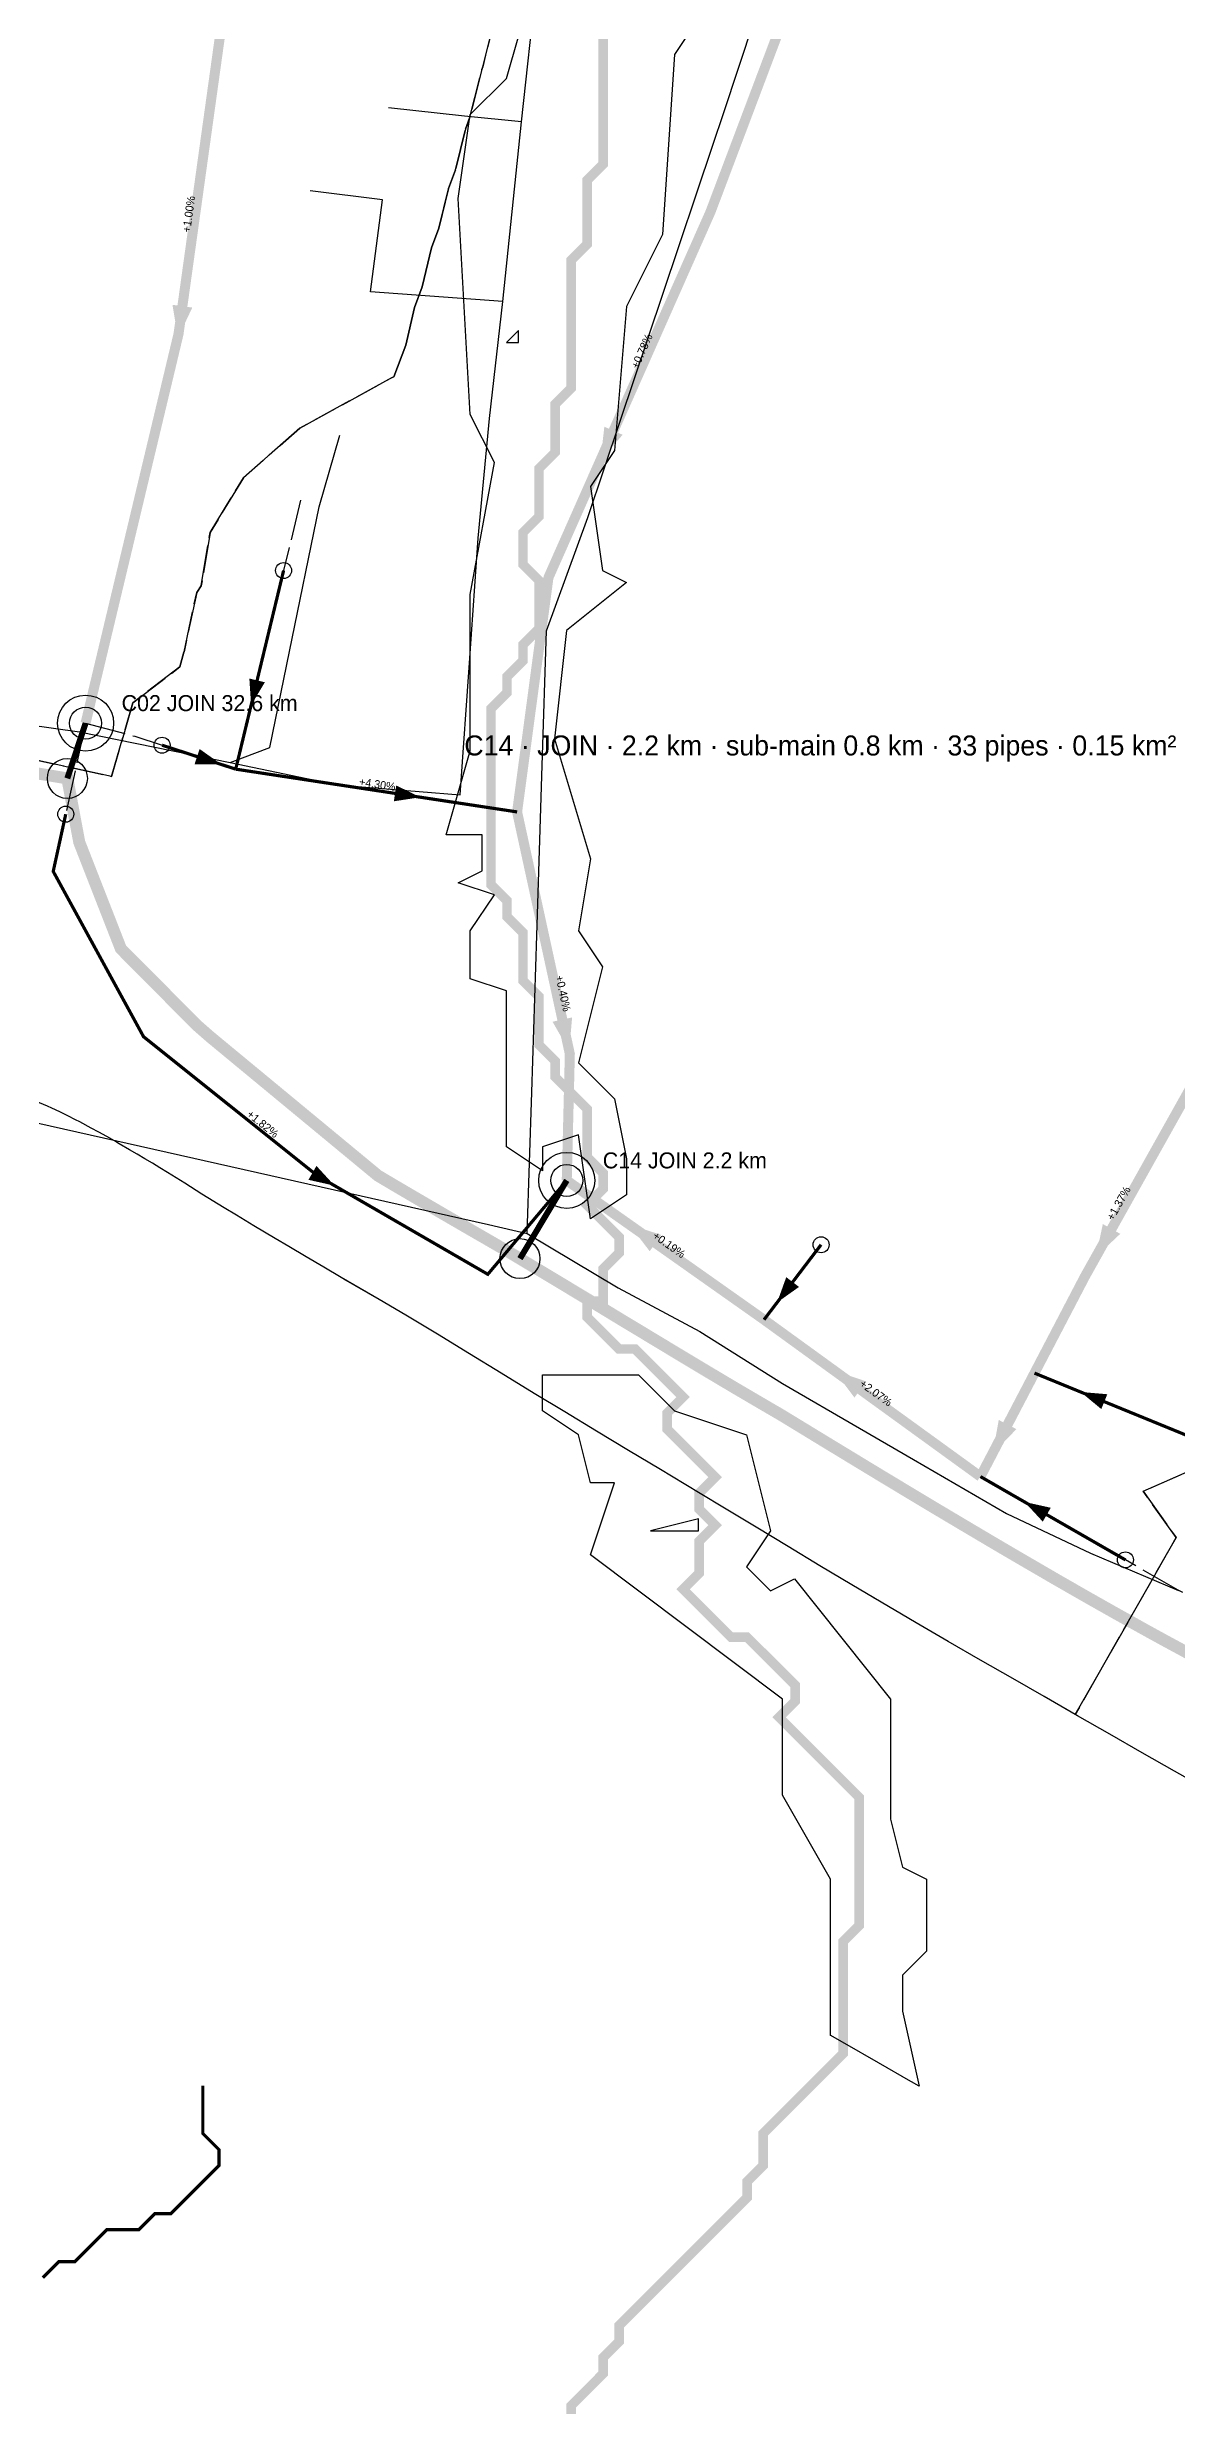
# Model space of a CAD drawing. Header units: metres. Extents: x 442821 to 452274, y 2561971 to 2571293.
# Drawn here: x 450445 to 450727, y 2567172 to 2567762 of the extents above; entities that cross this region are included whole.
import ezdxf
from ezdxf.enums import TextEntityAlignment as Align

# ---------------------------------------------------------------- set-up
doc = ezdxf.new("R2010")
doc.units = ezdxf.units.M
doc.header["$LTSCALE"] = 8
doc.linetypes.add('DASHED', pattern=[1.524, 1.27, -0.254])
for name, color, linetype in [('A_ARROWS', 7, 'Continuous'), ('A_BRANCH', 7, 'Continuous'), ('A_BUILT_2006', 252, 'Continuous'), ('A_CATCH_LABEL', 7, 'Continuous'), ('A_CATCHMENTS', 7, 'Continuous'), ('A_ENVELOPE', 3, 'Continuous'), ('A_GRADIENT', 8, 'Continuous'), ('A_HEAD_GAP', 8, 'Continuous'), ('A_HEADS', 8, 'Continuous'), ('A_JOIN_LINK', 6, 'Continuous'), ('A_LATERAL', 7, 'Continuous'), ('A_MAIN_PIPE', 5, 'Continuous'), ('A_OUTLET_LABEL', 7, 'Continuous'), ('A_OUTLETS', 7, 'Continuous'), ('A_STREAMS', 5, 'Continuous'), ('A_SUBMAIN', 7, 'Continuous'), ('A_WADI', 4, 'Continuous')]:
    doc.layers.add(name, color=color, linetype=linetype)

msp = doc.modelspace()

# ---------------------------------------------------------------- linework, layer by layer
at = {"layer": 'A_ARROWS', "color": 2}
msp.add_solid([(450477.73, 2567689.18), (450476.36, 2567697.44), (450481.31, 2567696.76)], dxfattribs=at)
at = {"layer": 'A_ARROWS', "color": 3}
for points in [[(450583.34, 2567658.66), (450584.3, 2567666.98), (450588.87, 2567664.96)], [(450496.01, 2567597.36), (450495.57, 2567604.05), (450499.45, 2567603.12)], [(450488.6, 2567582.56), (450481.89, 2567582.64), (450483.13, 2567586.44)], [(450538.32, 2567574.38), (450531.69, 2567573.37), (450532.29, 2567577.32)], [(450575.5, 2567511), (450571.35, 2567518.28), (450576.24, 2567519.35)], [(450516.88, 2567477.3), (450510.34, 2567478.77), (450512.34, 2567482.24)], [(450590.53, 2567467.58), (450598.51, 2567465.01), (450595.63, 2567460.92)], [(450707.15, 2567459.51), (450708.88, 2567467.71), (450713.24, 2567465.27)], [(450627.48, 2567448.12), (450629.76, 2567454.43), (450632.95, 2567452)], [(450641.79, 2567431.06), (450649.73, 2567428.39), (450646.8, 2567424.34)], [(450703.33, 2567425.75), (450710.01, 2567425.18), (450708.5, 2567421.48)], [(450681.38, 2567410.51), (450682.87, 2567418.76), (450687.3, 2567416.45)], [(450689.32, 2567398.27), (450695.87, 2567396.81), (450693.87, 2567393.34)]]:
    msp.add_solid(points, dxfattribs=at)
at = {"layer": 'A_BRANCH', "color": 3, "const_width": 0.8}
for points in [[(450473.75, 2567587.39), (450492.16, 2567581.4)], [(450449.68, 2567570.15), (450446.55, 2567555.85), (450469.13, 2567514.53), (450512.56, 2567479.8), (450555.17, 2567455.16), (450574.9, 2567478.62)], [(450729.88, 2567414.89), (450691.8, 2567430.46)], [(450714.53, 2567383.78), (450678.29, 2567404.6)]]:
    msp.add_lwpolyline(points, dxfattribs=at)
at = {"layer": 'A_BUILT_2006', "color": 252}
for points in [[(450614.05, 2567745.25), (450629.43, 2567791.63)], [(450563.62, 2567743.16), (450567.33, 2567777.62)], [(450549.31, 2567744.55), (450530.33, 2567746.64)], [(450598.92, 2567700.09), (450611.52, 2567737.63), (450614.05, 2567745.25)], [(450563.62, 2567743.16), (450549.31, 2567744.55)], [(450558.96, 2567698.29), (450563.62, 2567743.16)], [(448909.88, 2567734.52), (449242.47, 2567681.75), (449797.56, 2567563.21), (450151.84, 2567525.63), (450277.59, 2567501.59), (450351.46, 2567477.13), (450410.56, 2567500.21), (450555.37, 2567467.62), (450565.02, 2567465.34)], [(450528.87, 2567723.69), (450510.81, 2567725.91)], [(450525.82, 2567700.67), (450528.87, 2567723.69)], [(450558.96, 2567698.29), (450525.82, 2567700.67)], [(450555.58, 2567669.02), (450558.96, 2567698.29)], [(450588.34, 2567668.59), (450598.92, 2567700.09)], [(450552.74, 2567639.11), (450555.58, 2567669.02)], [(450580.2, 2567644.33), (450588.34, 2567668.59)], [(450513.02, 2567646.95), (450518.18, 2567664.83)], [(450505.6, 2567610.77), (450513.02, 2567646.95)], [(450550.71, 2567609.16), (450552.74, 2567639.11)], [(450569.85, 2567615.93), (450580.2, 2567644.33)], [(450568.77, 2567582.35), (450569.85, 2567615.93)], [(450500.66, 2567586.85), (450505.6, 2567610.77)], [(450548.24, 2567574.99), (450550.71, 2567609.16)], [(450406.37, 2567597.31), (450453.15, 2567590.74)], [(450453.15, 2567590.74), (450490.76, 2567583.09)], [(450490.76, 2567583.09), (450500.66, 2567586.85)], [(450490.76, 2567583.09), (450517.51, 2567577.44)], [(450567.41, 2567539.8), (450568.77, 2567582.35)], [(450517.51, 2567577.44), (450548.24, 2567574.99)], [(450566.16, 2567500.71), (450567.41, 2567539.8)], [(450565.02, 2567465.34), (450566.16, 2567500.71)], [(450565.02, 2567465.34), (450587.75, 2567451.76)], [(450587.75, 2567451.76), (450608.13, 2567440.84)], [(450608.13, 2567440.84), (450628.82, 2567427.9)], [(450628.82, 2567427.9), (450648.03, 2567416.74)], [(450648.03, 2567416.74), (450661.59, 2567408.87)], [(450661.59, 2567408.87), (450684.78, 2567395.35)], [(450684.78, 2567395.35), (450705.81, 2567385.5)], [(450705.81, 2567385.5), (450727.8, 2567376.11)]]:
    msp.add_lwpolyline(points, dxfattribs=at)
at = {"layer": 'A_CATCHMENTS', "color": 2, "linetype": 'DASHED'}
msp.add_lwpolyline([(450557.59, 2567771.64), (450553.92, 2567756.96), (450553.65, 2567756.23), (450550.71, 2567744.35), (450549.59, 2567741.36), (450547.09, 2567731.17), (450545.34, 2567726.51), (450542.94, 2567716.56), (450541.09, 2567711.66), (450538.79, 2567701.96), (450536.84, 2567696.8), (450534.64, 2567687.35), (450531.65, 2567679.46), (450531.24, 2567679.3), (450508.19, 2567666.6), (450494.07, 2567654.24), (450485.75, 2567640.51), (450483.54, 2567627.25), (450482.43, 2567625.57), (450479.28, 2567610.76), (450479.18, 2567610.62), (450478.23, 2567606.94), (450466.44, 2567597.94), (450461.15, 2567579.56), (450389.44, 2567595.22)], dxfattribs=at)
at = {"layer": 'A_CATCHMENTS', "color": 3, "linetype": 'DASHED'}
for points in [[(450389.44, 2567595.22), (450461.15, 2567579.56), (450466.44, 2567597.94), (450478.23, 2567606.94), (450479.18, 2567610.62), (450479.28, 2567610.76), (450482.43, 2567625.57), (450483.54, 2567627.25), (450485.75, 2567640.51), (450494.07, 2567654.24), (450508.19, 2567666.6), (450531.24, 2567679.3), (450531.65, 2567679.46), (450534.64, 2567687.35), (450536.84, 2567696.8), (450538.79, 2567701.96), (450541.09, 2567711.66), (450542.94, 2567716.56), (450545.34, 2567726.51), (450547.09, 2567731.17), (450549.59, 2567741.36), (450550.71, 2567744.35), (450553.65, 2567756.23), (450553.92, 2567756.96), (450557.59, 2567771.64)], [(450741.09, 2567410.61), (450718.96, 2567400.94), (450727.2, 2567389.34), (450701.98, 2567345.14), (450701.98, 2567345.14), (450694.19, 2567349.62), (450686.39, 2567354.1), (450678.32, 2567358.74), (450670.26, 2567363.39), (450662.21, 2567368.07), (450651.61, 2567374.29), (450646.17, 2567377.52), (450638.19, 2567382.3), (450630.21, 2567387.11), (450622.25, 2567391.93), (450614.29, 2567396.75), (450608.27, 2567400.38), (450601.06, 2567404.72), (450598.34, 2567406.36), (450590.35, 2567411.15), (450582.37, 2567415.94), (450574.4, 2567420.75), (450566.78, 2567425.38), (450558.51, 2567430.45), (450550.57, 2567435.31), (450542.62, 2567440.16), (450534.64, 2567444.95), (450528.02, 2567448.86), (450518.52, 2567454.33), (450514.15, 2567456.92), (450509.8, 2567459.51), (450505.44, 2567462.1), (450502.01, 2567464.14), (450496.73, 2567467.29), (450492.38, 2567469.9), (450489.26, 2567471.8), (450483.72, 2567475.22), (450479.41, 2567477.91), (450475.12, 2567480.61), (450473.23, 2567481.75), (450471.34, 2567482.89), (450469.44, 2567484.02), (450467.55, 2567485.14), (450465.65, 2567486.26), (450463.03, 2567487.78), (450461.83, 2567488.48), (450459.91, 2567489.56), (450457.98, 2567490.64), (450456.05, 2567491.7), (450453.17, 2567493.25), (450452.16, 2567493.78), (450450.2, 2567494.8), (450448.22, 2567495.78), (450446.22, 2567496.71), (450445.15, 2567497.18), (450442.14, 2567498.4)]]:
    msp.add_lwpolyline(points, dxfattribs=at)
at = {"layer": 'A_CATCHMENTS', "color": 1, "linetype": 'DASHED'}
msp.add_lwpolyline([(450733.5, 2567327.23), (450726.8, 2567330.99), (450718.7, 2567335.58), (450710.61, 2567340.19), (450702.54, 2567344.82), (450701.98, 2567345.14), (450727.2, 2567389.34), (450727.2, 2567389.34), (450718.96, 2567400.94), (450741.09, 2567410.61)], dxfattribs=at)
at = {"layer": 'A_ENVELOPE', "color": 3}
msp.add_lwpolyline([(450733.5, 2567327.23), (450726.8, 2567330.99), (450718.7, 2567335.58), (450710.61, 2567340.19), (450702.54, 2567344.82), (450694.19, 2567349.62), (450686.39, 2567354.1), (450678.32, 2567358.74), (450670.26, 2567363.39), (450662.21, 2567368.07), (450651.61, 2567374.29), (450646.17, 2567377.52), (450638.19, 2567382.3), (450630.21, 2567387.11), (450622.25, 2567391.93), (450614.29, 2567396.75), (450608.27, 2567400.38), (450601.06, 2567404.72), (450598.34, 2567406.36), (450590.35, 2567411.15), (450582.37, 2567415.94), (450574.4, 2567420.75), (450566.78, 2567425.38), (450558.51, 2567430.45), (450550.57, 2567435.31), (450542.62, 2567440.16), (450534.64, 2567444.95), (450528.02, 2567448.86), (450518.52, 2567454.33), (450514.15, 2567456.92), (450509.8, 2567459.51), (450505.44, 2567462.1), (450502.01, 2567464.14), (450496.73, 2567467.29), (450492.38, 2567469.9), (450489.26, 2567471.8), (450483.72, 2567475.22), (450479.41, 2567477.91), (450475.12, 2567480.61), (450473.23, 2567481.75), (450471.34, 2567482.89), (450469.44, 2567484.02), (450467.55, 2567485.14), (450465.65, 2567486.26), (450463.03, 2567487.78), (450461.83, 2567488.48), (450459.91, 2567489.56), (450457.98, 2567490.64), (450456.05, 2567491.7), (450453.17, 2567493.25), (450452.16, 2567493.78), (450450.2, 2567494.8), (450448.22, 2567495.78), (450446.22, 2567496.71), (450445.15, 2567497.18), (450442.14, 2567498.4)], dxfattribs=at)
at = {"layer": 'A_HEAD_GAP', "color": 8, "linetype": 'DASHED'}
for points in [[(450508.37, 2567648.62), (450504.13, 2567631.04)], [(450454.64, 2567592.9), (450449.68, 2567570.15)], [(450454.64, 2567592.9), (450466.94, 2567589.61), (450473.75, 2567587.39)], [(450728.86, 2567375.6), (450727.74, 2567376.19), (450714.53, 2567383.78)]]:
    msp.add_lwpolyline(points, dxfattribs=at)
at = {"layer": 'A_HEADS', "color": 3}
for centre in [(450504.13, 2567631.04), (450473.75, 2567587.39), (450449.68, 2567570.15), (450638.46, 2567462.55), (450714.53, 2567383.78)]:
    msp.add_circle(centre, 2, dxfattribs=at)
at = {"layer": 'A_JOIN_LINK', "color": 6, "const_width": 1.5}
for points in [[(450454.64, 2567592.9), (450450.08, 2567579.08)], [(450574.9, 2567478.62), (450563.21, 2567459.07)]]:
    msp.add_lwpolyline(points, dxfattribs=at)
at = {"layer": 'A_JOIN_LINK', "color": 6}
for centre in [(450450.08, 2567579.08), (450563.21, 2567459.07)]:
    msp.add_circle(centre, 5, dxfattribs=at)
at = {"layer": 'A_LATERAL', "color": 3, "const_width": 0.8}
for points in [[(450504.13, 2567631.04), (450492.16, 2567581.4)], [(450492.16, 2567581.4), (450562.49, 2567570.71)], [(450638.46, 2567462.55), (450624.2, 2567443.81)]]:
    msp.add_lwpolyline(points, dxfattribs=at)
at = {"layer": 'A_MAIN_PIPE', "color": 5, "const_width": 3}
msp.add_lwpolyline([(450731.6, 2567359.71), (450724.57, 2567363.51), (450719.94, 2567366.05), (450712.25, 2567370.33), (450704.59, 2567374.66), (450696.96, 2567379.04), (450687.25, 2567384.69), (450681.71, 2567387.94), (450674.1, 2567392.45), (450666.5, 2567396.97), (450658.91, 2567401.53), (450651.33, 2567406.1), (450643.76, 2567410.7), (450639.72, 2567413.15), (450628.47, 2567420.01), (450624.9, 2567422.09), (450621.48, 2567424.09), (450618.08, 2567426.09), (450616.93, 2567426.76), (450615.79, 2567427.44), (450611.32, 2567430.1), (450607.75, 2567432.24), (450604.53, 2567434.17), (450601.12, 2567436.22), (450597.74, 2567438.25), (450594.32, 2567440.32), (450590.92, 2567442.37), (450587.96, 2567444.15), (450584.13, 2567446.48), (450580.71, 2567448.55), (450578.54, 2567449.86), (450573.86, 2567452.68), (450570.43, 2567454.74), (450567, 2567456.79), (450563.58, 2567458.84), (450560.08, 2567460.94), (450559.74, 2567461.13), (450554.21, 2567464.34), (450552.05, 2567465.58), (450544.38, 2567470.03), (450536.74, 2567474.49), (450531.83, 2567477.37), (450527.69, 2567479.83), (450512.08, 2567492.74), (450485.73, 2567514.53), (450482.44, 2567517.41), (450463.46, 2567536.53), (450453.06, 2567563.14), (450450.08, 2567579.08), (450396.66, 2567588.02)], dxfattribs=at)
at = {"layer": 'A_OUTLETS', "color": 5}
for centre, radius in [((450454.64, 2567592.9), 7), ((450454.64, 2567592.9), 4), ((450574.9, 2567478.62), 7), ((450574.9, 2567478.62), 4)]:
    msp.add_circle(centre, radius, dxfattribs=at)
at = {"layer": 'A_STREAMS', "color": 5}
for points, const_width in [([(450583.97, 2567764.59), (450583.97, 2567760.59), (450583.97, 2567756.59), (450583.97, 2567752.59), (450583.97, 2567748.58), (450583.97, 2567744.58), (450583.97, 2567740.58), (450583.97, 2567736.58), (450583.97, 2567732.58), (450579.97, 2567728.58), (450579.97, 2567724.58), (450579.97, 2567720.57), (450579.97, 2567716.57), (450579.97, 2567712.57), (450575.97, 2567708.57), (450575.97, 2567704.57), (450575.97, 2567700.57), (450575.97, 2567696.57), (450575.97, 2567692.56), (450575.97, 2567688.56), (450575.97, 2567684.56), (450575.97, 2567680.56), (450575.97, 2567676.56), (450571.97, 2567672.56), (450571.97, 2567668.56), (450571.97, 2567664.56), (450571.97, 2567660.55), (450567.97, 2567656.55), (450567.97, 2567652.55), (450567.97, 2567648.55), (450567.97, 2567644.55), (450563.97, 2567640.55), (450563.97, 2567636.55), (450563.97, 2567632.54), (450567.97, 2567628.54), (450567.97, 2567624.54), (450567.97, 2567620.54), (450567.97, 2567616.54), (450563.97, 2567612.54), (450563.97, 2567608.54), (450559.97, 2567604.53), (450559.97, 2567600.53), (450555.97, 2567596.53), (450555.97, 2567592.53), (450555.97, 2567588.53), (450555.97, 2567584.53), (450555.97, 2567580.53), (450555.97, 2567576.52), (450555.97, 2567572.52), (450555.97, 2567568.52), (450555.97, 2567564.52), (450555.97, 2567560.52), (450555.97, 2567556.52), (450555.97, 2567552.52), (450559.97, 2567548.51), (450559.97, 2567544.51), (450563.97, 2567540.51), (450563.97, 2567536.51), (450563.97, 2567532.51), (450563.97, 2567528.51), (450567.97, 2567524.51), (450567.97, 2567520.5), (450567.97, 2567516.5), (450567.97, 2567512.5), (450571.97, 2567508.5), (450571.97, 2567504.5), (450575.97, 2567500.5), (450579.97, 2567496.5), (450579.97, 2567492.5), (450579.97, 2567488.49), (450579.97, 2567484.49), (450583.97, 2567480.49), (450583.97, 2567476.49), (450579.97, 2567472.49), (450583.97, 2567468.49), (450587.97, 2567464.49), (450587.97, 2567460.48), (450583.97, 2567456.48), (450583.97, 2567452.48), (450583.97, 2567448.48), (450579.97, 2567448.48), (450579.97, 2567444.48), (450583.97, 2567440.48), (450587.97, 2567436.48), (450591.97, 2567436.48), (450595.97, 2567432.47), (450599.97, 2567428.47), (450603.97, 2567424.47), (450599.97, 2567420.47), (450599.97, 2567416.47), (450603.97, 2567412.47), (450607.97, 2567408.47), (450611.97, 2567404.46), (450607.97, 2567400.46), (450607.97, 2567396.46), (450611.97, 2567392.46), (450607.97, 2567388.46), (450607.97, 2567384.46), (450607.97, 2567380.46), (450603.97, 2567376.45), (450607.97, 2567372.45), (450611.97, 2567368.45), (450615.97, 2567364.45), (450619.97, 2567364.45), (450623.98, 2567360.45), (450627.98, 2567356.45), (450631.98, 2567352.45), (450631.98, 2567348.44), (450627.98, 2567344.44), (450631.98, 2567340.44), (450635.98, 2567336.44), (450639.98, 2567332.44), (450643.98, 2567328.44), (450647.98, 2567324.44), (450647.98, 2567320.44), (450647.98, 2567316.43), (450647.98, 2567312.43), (450647.98, 2567308.43), (450647.98, 2567304.43), (450647.98, 2567300.43), (450647.98, 2567296.43), (450647.98, 2567292.43), (450643.98, 2567288.42), (450643.98, 2567284.42), (450643.98, 2567280.42), (450643.98, 2567276.42), (450643.98, 2567272.42), (450643.98, 2567268.42), (450643.98, 2567264.42), (450643.98, 2567260.41), (450639.98, 2567256.41), (450635.98, 2567252.41), (450631.98, 2567248.41), (450627.98, 2567244.41), (450623.98, 2567240.41), (450623.98, 2567236.41), (450623.98, 2567232.4), (450619.97, 2567228.4), (450619.97, 2567224.4), (450615.97, 2567220.4), (450611.97, 2567216.4), (450607.97, 2567212.4), (450603.97, 2567208.4), (450599.97, 2567204.39), (450595.97, 2567200.39), (450591.97, 2567196.39), (450587.97, 2567192.39), (450587.97, 2567188.39), (450583.97, 2567184.39), (450583.97, 2567180.39), (450579.97, 2567176.38), (450575.97, 2567172.38), (450575.97, 2567168.38)], 2.4), ([(450483.96, 2567252.41), (450483.96, 2567248.41), (450483.96, 2567244.41), (450483.96, 2567240.41), (450487.96, 2567236.41), (450487.96, 2567232.4), (450483.96, 2567228.4), (450479.96, 2567224.4), (450475.96, 2567220.4), (450471.95, 2567220.4), (450467.95, 2567216.4), (450463.95, 2567216.4), (450459.95, 2567216.4), (450455.95, 2567212.4), (450451.95, 2567208.4), (450447.95, 2567208.4), (450443.95, 2567204.39)], 0.8)]:
    msp.add_lwpolyline(points, dxfattribs=dict(at, const_width=const_width))
at = {"layer": 'A_SUBMAIN', "color": 2, "const_width": 2.5}
msp.add_lwpolyline([(450497.28, 2567848.96), (450491.05, 2567784.87), (450477.87, 2567690.16), (450454.64, 2567592.9)], dxfattribs=at)
at = {"layer": 'A_SUBMAIN', "color": 3, "const_width": 2.5}
for points in [[(450639.61, 2567796.93), (450610.84, 2567720.72), (450570.33, 2567629.29), (450562.49, 2567570.71)], [(450737.33, 2567513.42), (450704.41, 2567454.62), (450691.8, 2567430.46)], [(450678.29, 2567404.6), (450624.2, 2567443.81)]]:
    msp.add_lwpolyline(points, dxfattribs=at)
at = {"layer": 'A_SUBMAIN', "color": 3, "linetype": 'DASHED', "const_width": 2.5}
for points in [[(450562.49, 2567570.71), (450575.67, 2567510.23), (450574.9, 2567478.62)], [(450624.2, 2567443.81), (450574.9, 2567478.62)], [(450691.8, 2567430.46), (450678.29, 2567404.6)]]:
    msp.add_lwpolyline(points, dxfattribs=at)
at = {"layer": 'A_WADI', "color": 4}
msp.add_lwpolyline([(450607.8, 2567769.01), (450601.8, 2567760.01), (450598.8, 2567715.01), (450589.8, 2567697.01), (450586.8, 2567661.01), (450580.8, 2567652.01), (450583.8, 2567631.01), (450589.8, 2567628.01), (450574.8, 2567616.01), (450571.8, 2567589.01), (450580.8, 2567559.01), (450577.8, 2567541.01), (450583.8, 2567532.01), (450577.8, 2567508.01), (450586.8, 2567499.01), (450589.8, 2567484.01), (450589.8, 2567475.01), (450580.8, 2567469.01), (450577.8, 2567490.01), (450568.8, 2567487.01), (450568.8, 2567481.01), (450559.8, 2567487.01), (450559.8, 2567526.01), (450550.8, 2567529.01), (450550.8, 2567541.01), (450556.8, 2567550.01), (450547.8, 2567553.01), (450553.8, 2567556.01), (450553.8, 2567565.01), (450544.8, 2567565.01), (450550.8, 2567586.01), (450550.8, 2567625.01), (450556.8, 2567658.01), (450550.8, 2567670.01), (450547.8, 2567724.01), (450550.8, 2567745.01), (450559.8, 2567754.01), (450565.8, 2567775.01)], dxfattribs=at)
for points in [[(450562.8, 2567688.01), (450562.8, 2567691.01), (450559.8, 2567688.01), (450562.8, 2567688.01)], [(450640.8, 2567265.01), (450640.8, 2567304.01), (450628.8, 2567325.01), (450628.8, 2567349.01), (450580.8, 2567385.01), (450586.8, 2567403.01), (450580.8, 2567403.01), (450577.8, 2567415.01), (450568.8, 2567421.01), (450568.8, 2567430.01), (450592.8, 2567430.01), (450601.8, 2567421.01), (450619.8, 2567415.01), (450625.8, 2567391.01), (450619.8, 2567382.01), (450625.8, 2567376.01), (450631.8, 2567379.01), (450655.8, 2567349.01), (450655.8, 2567319.01), (450658.8, 2567307.01), (450664.8, 2567304.01), (450664.8, 2567286.01), (450658.8, 2567280.01), (450658.8, 2567271.01), (450662.97, 2567252.24), (450661.05, 2567253.34), (450660.86, 2567253.44), (450652.78, 2567258.08), (450644.38, 2567262.9), (450640.77, 2567264.98), (450640.8, 2567265.01)], [(450607.8, 2567391.01), (450607.8, 2567394.01), (450595.8, 2567391.01), (450607.8, 2567391.01)]]:
    msp.add_lwpolyline(points, close=True, dxfattribs=at)

# ---------------------------------------------------------------- texts
at = {"layer": 'A_CATCH_LABEL', "color": 3}
msp.add_text('C14 · JOIN · 2.2 km · sub-main 0.8 km · 33 pipes · 0.15 km²', height=5, dxfattribs=at).set_placement((450638.28, 2567587.32), align=Align.MIDDLE_CENTER)
at = {"layer": 'A_GRADIENT', "color": 2}
msp.add_text('+1.00%', height=2, rotation=82.07393, dxfattribs=at).set_placement((450482, 2567719.88), align=Align.BOTTOM_CENTER)
at = {"layer": 'A_GRADIENT', "color": 3}
for s, rotation, p in [('+0.78%', 66.1007, (450595.12, 2567685.22)), ('+4.30%', -8.63917, (450527.33, 2567576.05)), ('+0.40%', -77.71254, (450572.45, 2567525.02)), ('+1.82%', -38.65387, (450497.93, 2567491.5)), ('+1.37%', 60.759, (450714.22, 2567472.13)), ('+0.19%', 324.77822, (450599.55, 2567461.22)), ('+2.07%', 324.06323, (450651.25, 2567424.21))]:
    msp.add_text(s, height=2, rotation=rotation, dxfattribs=at).set_placement(p, align=Align.BOTTOM_CENTER)
at = {"layer": 'A_OUTLET_LABEL', "color": 5}
for s, p in [('C02 JOIN 32.6 km', (450463.64, 2567595.9)), ('C14 JOIN 2.2 km', (450583.9, 2567481.62))]:
    msp.add_text(s, height=4, dxfattribs=at).set_placement(p)

doc.saveas('drawing.dxf')
